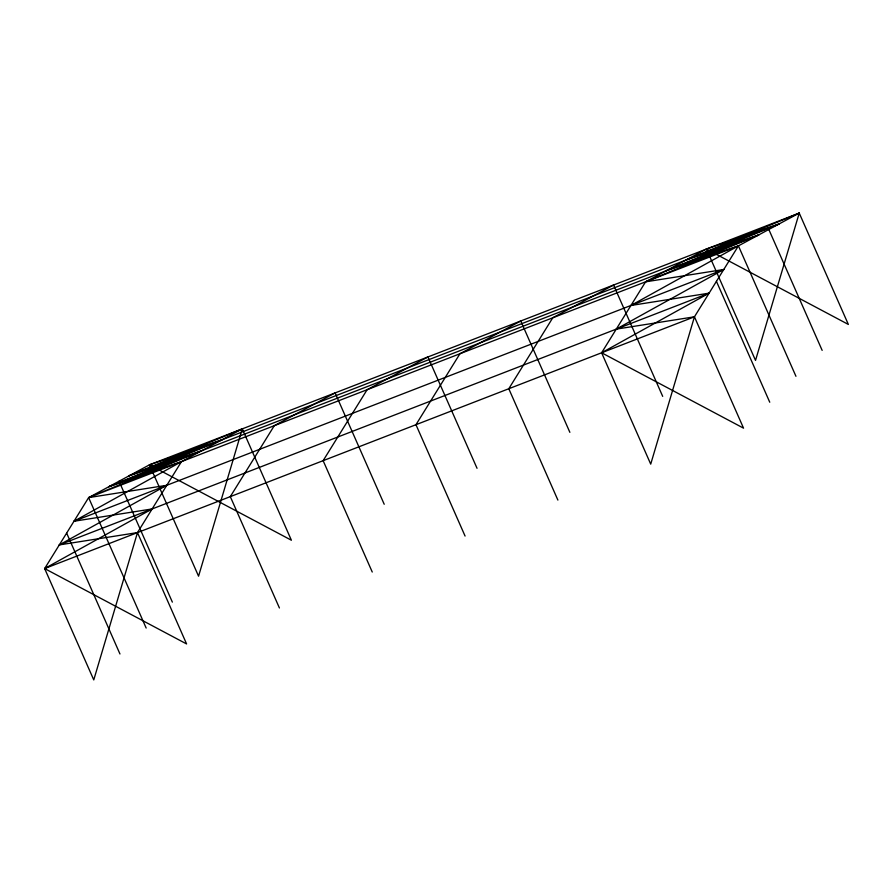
<?xml version="1.0" encoding="UTF-8"?>
<svg xmlns="http://www.w3.org/2000/svg" width="893" height="893" viewBox="0 0 893 893"><rect width="100%" height="100%" fill="white"/><g stroke="black" fill="none" stroke-linecap="round" stroke-linejoin="round"><path stroke-width="1.34" d="M795.953 376.299L738.422 245.865L694.441 316.814L650.718 464.126L601.614 352.78L645.594 281.831L706.408 249.058L778.964 224.009L665.865 270.903L738.422 245.865L799.235 213.092L848.35 324.438L706.408 249.058L755.523 360.404L799.235 213.092L149.455 464.84L88.63 497.613L44.65 568.562L93.765 679.908L137.477 532.596L181.458 461.648L242.282 428.874L291.386 540.22L149.455 464.84L222 439.803L108.901 486.685L181.458 461.648L73.974 521.255L152.134 508.943L44.65 568.562L186.592 643.942L137.477 532.596L59.306 544.909L166.801 485.29L88.63 497.613L146.162 628.047M799.235 213.092L686.137 259.975L758.693 234.937L645.594 281.831L723.754 269.507L616.27 329.126L694.441 316.814L743.545 428.16L601.614 352.78L709.098 293.161L630.927 305.473L738.422 245.865L88.63 497.613L201.729 450.719L129.172 475.757L242.282 428.874L198.559 576.186L149.455 464.84M129.172 475.757L778.964 224.009M108.901 486.685L758.693 234.937M73.974 521.255L723.754 269.507M59.306 544.909L709.098 293.161M44.65 568.562L694.441 316.814M768.828 229.479L822.152 350.369M716.432 281.34L769.755 402.23M662.695 396.369L613.58 285.023L552.767 317.785L508.787 388.734L557.891 500.091M569.868 432.335L520.753 320.978L459.94 353.751L415.959 424.7L465.074 536.057M477.041 468.3L427.926 356.943L367.112 389.716L323.132 460.665L372.247 572.022M384.213 504.266L335.109 392.909L274.285 425.682L230.305 496.631L279.42 607.977M119.037 481.227L172.36 602.116M66.64 533.088L119.963 653.977"/></g></svg>
